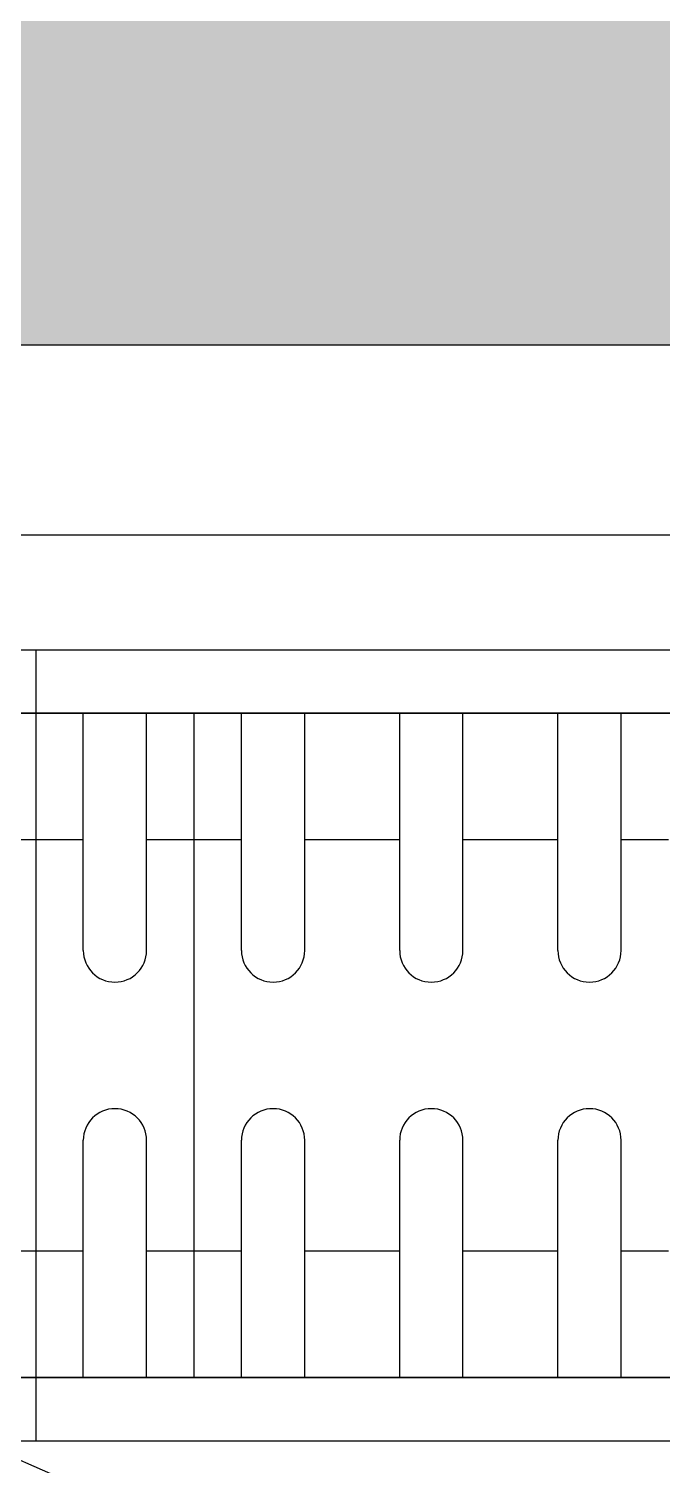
# Model space of a CAD drawing. Header units: inches. Extents: x 21 to 38546, y 13 to 15001.
# Drawn here: x 3951.77 to 3961.78, y 2539.38 to 2562.08 of the extents above; entities that cross this region are included whole.
import ezdxf

# ---------------------------------------------------------------- set-up
doc = ezdxf.new("R2010")
doc.units = ezdxf.units.IN
doc.header["$MEASUREMENT"] = 0
doc.layers.add('RAST-IST-RADYATÖR-DİNAMİK BLOK', color=83, linetype='Continuous')
for name, color, linetype, lineweight in [('Z_MİM_-KM-CERAMIC-09', 8, 'Continuous', 25), ('Z_MİM_-KM-PATTERN-00', 8, 'Continuous', 25), ('Z_MİM_-KM-PATTERN-STRC', 8, 'Continuous', 25), ('Z_MİM_-KM-STRC-CONCRETE', 8, 'Continuous', 25)]:
    doc.layers.add(name, color=color, linetype=linetype, lineweight=lineweight)

# ---------------------------------------------------------------- blocks, each defined once
blk = doc.blocks.new('-KM_Kolon_ZK')
at = {"layer": 'Z_MİM_-KM-PATTERN-STRC'}
blk.add_hatch(color=256, dxfattribs=at).paths.add_polyline_path([(605, 1600.001), (755, 1600.001), (755, 1575.001), (605, 1575.001)], flags=0)
at = {"layer": 'Z_MİM_-KM-STRC-CONCRETE'}
blk.add_lwpolyline([(605, 1600.001), (755, 1600.001), (755, 1575.001), (605, 1575.001)], close=True, dxfattribs=at)
blk = doc.blocks.new('IS_RADYATOR-PLAN-80')
at = {"layer": 'RAST-IST-RADYATÖR-DİNAMİK BLOK', "color": 7}
for p, q in [((70.75, 11.5), (70.75, 7.75)), ((71.75, 11.5), (71.75, 7.75)), ((73.25, 11.5), (73.25, 7.75)), ((74.25, 11.5), (74.25, 7.75)), ((75.75, 11.5), (75.75, 7.75)), ((76.75, 11.5), (76.75, 7.75)), ((70, 9.5), (70.75, 9.5)), ((71.75, 9.5), (72.5, 9.5)), ((72.5, 9.5), (73.25, 9.5)), ((74.25, 9.5), (75, 9.5)), ((75, 9.5), (75.75, 9.5)), ((76.75, 9.5), (77.5, 9.5)), ((70.75, 4.75), (70.75, 1)), ((71.75, 4.75), (71.75, 1)), ((73.25, 4.75), (73.25, 1)), ((74.25, 4.75), (74.25, 1)), ((75.75, 4.75), (75.75, 1)), ((76.75, 4.75), (76.75, 1)), ((70, 3), (70.75, 3)), ((71.75, 3), (72.5, 3)), ((72.5, 3), (73.25, 3)), ((74.25, 3), (75, 3)), ((75, 3), (75.75, 3)), ((76.75, 3), (77.5, 3))]:
    blk.add_line(p, q, dxfattribs=at)
at = {"layer": 'RAST-IST-RADYATÖR-DİNAMİK BLOK'}
for points in [[(0, 0), (80, 0), (80, 12.5), (0, 12.5)], [(2.5, 11.5), (77.5, 11.5), (77.5, 1), (2.5, 1)]]:
    blk.add_lwpolyline(points, dxfattribs=at)
at = {"layer": 'RAST-IST-RADYATÖR-DİNAMİK BLOK', "color": 7}
for centre, start, end in [((71.25, 7.75), 180, 0), ((73.75, 7.75), 180, 0), ((76.25, 7.75), 180, 0), ((71.25, 4.75), 0, 180), ((73.75, 4.75), 0, 180), ((76.25, 4.75), 0, 180)]:
    blk.add_arc(centre, 0.5, start, end, dxfattribs=at)
blk = doc.blocks.new('IS_RADYATOR-PLAN-90')
at = {"layer": 'RAST-IST-RADYATÖR-DİNAMİK BLOK', "color": 7}
for p, q in [((70.75, 11.5), (70.75, 7.75)), ((71.75, 11.5), (71.75, 7.75)), ((73.25, 11.5), (73.25, 7.75)), ((74.25, 11.5), (74.25, 7.75)), ((75.75, 11.5), (75.75, 7.75)), ((76.75, 11.5), (76.75, 7.75)), ((78.25, 11.5), (78.25, 7.75)), ((79.25, 11.5), (79.25, 7.75)), ((70, 9.5), (70.75, 9.5)), ((71.75, 9.5), (72.5, 9.5)), ((72.5, 9.5), (73.25, 9.5)), ((74.25, 9.5), (75, 9.5)), ((75, 9.5), (75.75, 9.5)), ((76.75, 9.5), (77.5, 9.5)), ((77.5, 9.5), (78.25, 9.5)), ((79.25, 9.5), (80, 9.5)), ((80, 9.5), (80.75, 9.5)), ((70.75, 4.75), (70.75, 1)), ((71.75, 4.75), (71.75, 1)), ((73.25, 4.75), (73.25, 1)), ((74.25, 4.75), (74.25, 1)), ((75.75, 4.75), (75.75, 1)), ((76.75, 4.75), (76.75, 1)), ((78.25, 4.75), (78.25, 1)), ((79.25, 4.75), (79.25, 1)), ((70, 3), (70.75, 3)), ((71.75, 3), (72.5, 3)), ((72.5, 3), (73.25, 3)), ((74.25, 3), (75, 3)), ((75, 3), (75.75, 3)), ((76.75, 3), (77.5, 3)), ((77.5, 3), (78.25, 3)), ((79.25, 3), (80, 3)), ((80, 3), (80.75, 3))]:
    blk.add_line(p, q, dxfattribs=at)
at = {"layer": 'RAST-IST-RADYATÖR-DİNAMİK BLOK'}
for points in [[(0, 0), (90, 0), (90, 12.5), (0, 12.5)], [(2.5, 11.5), (87.5, 11.5), (87.5, 1), (2.5, 1)]]:
    blk.add_lwpolyline(points, dxfattribs=at)
at = {"layer": 'RAST-IST-RADYATÖR-DİNAMİK BLOK', "color": 7}
for centre, start, end in [((71.25, 7.75), 180, 0), ((73.75, 7.75), 180, 0), ((76.25, 7.75), 180, 0), ((78.75, 7.75), 180, 0), ((71.25, 4.75), 0, 180), ((73.75, 4.75), 0, 180), ((76.25, 4.75), 0, 180), ((78.75, 4.75), 0, 180)]:
    blk.add_arc(centre, 0.5, start, end, dxfattribs=at)
blk = doc.blocks.new('IS_RADYATOR-PLAN-100')
at = {"layer": 'RAST-IST-RADYATÖR-DİNAMİK BLOK', "color": 7}
for p, q in [((70.75, 11.5), (70.75, 7.75)), ((71.75, 11.5), (71.75, 7.75)), ((73.25, 11.5), (73.25, 7.75)), ((74.25, 11.5), (74.25, 7.75)), ((75.75, 11.5), (75.75, 7.75)), ((76.75, 11.5), (76.75, 7.75)), ((78.25, 11.5), (78.25, 7.75)), ((79.25, 11.5), (79.25, 7.75)), ((70, 9.5), (70.75, 9.5)), ((71.75, 9.5), (72.5, 9.5)), ((72.5, 9.5), (73.25, 9.5)), ((74.25, 9.5), (75, 9.5)), ((75, 9.5), (75.75, 9.5)), ((76.75, 9.5), (77.5, 9.5)), ((77.5, 9.5), (78.25, 9.5)), ((79.25, 9.5), (80, 9.5)), ((80, 9.5), (80.75, 9.5)), ((70.75, 4.75), (70.75, 1)), ((71.75, 4.75), (71.75, 1)), ((73.25, 4.75), (73.25, 1)), ((74.25, 4.75), (74.25, 1)), ((75.75, 4.75), (75.75, 1)), ((76.75, 4.75), (76.75, 1)), ((78.25, 4.75), (78.25, 1)), ((79.25, 4.75), (79.25, 1)), ((70, 3), (70.75, 3)), ((71.75, 3), (72.5, 3)), ((72.5, 3), (73.25, 3)), ((74.25, 3), (75, 3)), ((75, 3), (75.75, 3)), ((76.75, 3), (77.5, 3)), ((77.5, 3), (78.25, 3)), ((79.25, 3), (80, 3)), ((80, 3), (80.75, 3))]:
    blk.add_line(p, q, dxfattribs=at)
at = {"layer": 'RAST-IST-RADYATÖR-DİNAMİK BLOK'}
for points in [[(0, 0), (100, 0), (100, 12.5), (0, 12.5)], [(2.5, 11.5), (97.5, 11.5), (97.5, 1), (2.5, 1)]]:
    blk.add_lwpolyline(points, dxfattribs=at)
at = {"layer": 'RAST-IST-RADYATÖR-DİNAMİK BLOK', "color": 7}
for centre, start, end in [((71.25, 7.75), 180, 0), ((73.75, 7.75), 180, 0), ((76.25, 7.75), 180, 0), ((78.75, 7.75), 180, 0), ((71.25, 4.75), 0, 180), ((73.75, 4.75), 0, 180), ((76.25, 4.75), 0, 180), ((78.75, 4.75), 0, 180)]:
    blk.add_arc(centre, 0.5, start, end, dxfattribs=at)
blk = doc.blocks.new('IS_RADYATOR-PLAN-110')
at = {"layer": 'RAST-IST-RADYATÖR-DİNAMİK BLOK', "color": 7}
for p, q in [((70.75, 11.5), (70.75, 7.75)), ((71.75, 11.5), (71.75, 7.75)), ((73.25, 11.5), (73.25, 7.75)), ((74.25, 11.5), (74.25, 7.75)), ((75.75, 11.5), (75.75, 7.75)), ((76.75, 11.5), (76.75, 7.75)), ((78.25, 11.5), (78.25, 7.75)), ((79.25, 11.5), (79.25, 7.75)), ((70, 9.5), (70.75, 9.5)), ((71.75, 9.5), (72.5, 9.5)), ((72.5, 9.5), (73.25, 9.5)), ((74.25, 9.5), (75, 9.5)), ((75, 9.5), (75.75, 9.5)), ((76.75, 9.5), (77.5, 9.5)), ((77.5, 9.5), (78.25, 9.5)), ((79.25, 9.5), (80, 9.5)), ((80, 9.5), (80.75, 9.5)), ((70.75, 4.75), (70.75, 1)), ((71.75, 4.75), (71.75, 1)), ((73.25, 4.75), (73.25, 1)), ((74.25, 4.75), (74.25, 1)), ((75.75, 4.75), (75.75, 1)), ((76.75, 4.75), (76.75, 1)), ((78.25, 4.75), (78.25, 1)), ((79.25, 4.75), (79.25, 1)), ((70, 3), (70.75, 3)), ((71.75, 3), (72.5, 3)), ((72.5, 3), (73.25, 3)), ((74.25, 3), (75, 3)), ((75, 3), (75.75, 3)), ((76.75, 3), (77.5, 3)), ((77.5, 3), (78.25, 3)), ((79.25, 3), (80, 3)), ((80, 3), (80.75, 3))]:
    blk.add_line(p, q, dxfattribs=at)
at = {"layer": 'RAST-IST-RADYATÖR-DİNAMİK BLOK'}
for points in [[(0, 0), (110, 0), (110, 12.5), (0, 12.5)], [(2.5, 11.5), (107.5, 11.5), (107.5, 1), (2.5, 1)]]:
    blk.add_lwpolyline(points, dxfattribs=at)
at = {"layer": 'RAST-IST-RADYATÖR-DİNAMİK BLOK', "color": 7}
for centre, start, end in [((71.25, 7.75), 180, 0), ((73.75, 7.75), 180, 0), ((76.25, 7.75), 180, 0), ((78.75, 7.75), 180, 0), ((71.25, 4.75), 0, 180), ((73.75, 4.75), 0, 180), ((76.25, 4.75), 0, 180), ((78.75, 4.75), 0, 180)]:
    blk.add_arc(centre, 0.5, start, end, dxfattribs=at)
blk = doc.blocks.new('IS_RADYATOR-PLAN-120')
at = {"layer": 'RAST-IST-RADYATÖR-DİNAMİK BLOK', "color": 7}
for p, q in [((70.75, 11.5), (70.75, 7.75)), ((71.75, 11.5), (71.75, 7.75)), ((73.25, 11.5), (73.25, 7.75)), ((74.25, 11.5), (74.25, 7.75)), ((75.75, 11.5), (75.75, 7.75)), ((76.75, 11.5), (76.75, 7.75)), ((78.25, 11.5), (78.25, 7.75)), ((79.25, 11.5), (79.25, 7.75)), ((70, 9.5), (70.75, 9.5)), ((71.75, 9.5), (72.5, 9.5)), ((72.5, 9.5), (73.25, 9.5)), ((74.25, 9.5), (75, 9.5)), ((75, 9.5), (75.75, 9.5)), ((76.75, 9.5), (77.5, 9.5)), ((77.5, 9.5), (78.25, 9.5)), ((79.25, 9.5), (80, 9.5)), ((80, 9.5), (80.75, 9.5)), ((70.75, 4.75), (70.75, 1)), ((71.75, 4.75), (71.75, 1)), ((73.25, 4.75), (73.25, 1)), ((74.25, 4.75), (74.25, 1)), ((75.75, 4.75), (75.75, 1)), ((76.75, 4.75), (76.75, 1)), ((78.25, 4.75), (78.25, 1)), ((79.25, 4.75), (79.25, 1)), ((70, 3), (70.75, 3)), ((71.75, 3), (72.5, 3)), ((72.5, 3), (73.25, 3)), ((74.25, 3), (75, 3)), ((75, 3), (75.75, 3)), ((76.75, 3), (77.5, 3)), ((77.5, 3), (78.25, 3)), ((79.25, 3), (80, 3)), ((80, 3), (80.75, 3))]:
    blk.add_line(p, q, dxfattribs=at)
at = {"layer": 'RAST-IST-RADYATÖR-DİNAMİK BLOK'}
for points in [[(0, 0), (120, 0), (120, 12.5), (0, 12.5)], [(2.5, 11.5), (117.5, 11.5), (117.5, 1), (2.5, 1)]]:
    blk.add_lwpolyline(points, dxfattribs=at)
at = {"layer": 'RAST-IST-RADYATÖR-DİNAMİK BLOK', "color": 7}
for centre, start, end in [((71.25, 7.75), 180, 0), ((73.75, 7.75), 180, 0), ((76.25, 7.75), 180, 0), ((78.75, 7.75), 180, 0), ((71.25, 4.75), 0, 180), ((73.75, 4.75), 0, 180), ((76.25, 4.75), 0, 180), ((78.75, 4.75), 0, 180)]:
    blk.add_arc(centre, 0.5, start, end, dxfattribs=at)
blk = doc.blocks.new('IS_RADYATOR-PLAN-130')
at = {"layer": 'RAST-IST-RADYATÖR-DİNAMİK BLOK', "color": 7}
for p, q in [((70.75, 11.5), (70.75, 7.75)), ((71.75, 11.5), (71.75, 7.75)), ((73.25, 11.5), (73.25, 7.75)), ((74.25, 11.5), (74.25, 7.75)), ((75.75, 11.5), (75.75, 7.75)), ((76.75, 11.5), (76.75, 7.75)), ((78.25, 11.5), (78.25, 7.75)), ((79.25, 11.5), (79.25, 7.75)), ((70, 9.5), (70.75, 9.5)), ((71.75, 9.5), (72.5, 9.5)), ((72.5, 9.5), (73.25, 9.5)), ((74.25, 9.5), (75, 9.5)), ((75, 9.5), (75.75, 9.5)), ((76.75, 9.5), (77.5, 9.5)), ((77.5, 9.5), (78.25, 9.5)), ((79.25, 9.5), (80, 9.5)), ((80, 9.5), (80.75, 9.5)), ((70.75, 4.75), (70.75, 1)), ((71.75, 4.75), (71.75, 1)), ((73.25, 4.75), (73.25, 1)), ((74.25, 4.75), (74.25, 1)), ((75.75, 4.75), (75.75, 1)), ((76.75, 4.75), (76.75, 1)), ((78.25, 4.75), (78.25, 1)), ((79.25, 4.75), (79.25, 1)), ((70, 3), (70.75, 3)), ((71.75, 3), (72.5, 3)), ((72.5, 3), (73.25, 3)), ((74.25, 3), (75, 3)), ((75, 3), (75.75, 3)), ((76.75, 3), (77.5, 3)), ((77.5, 3), (78.25, 3)), ((79.25, 3), (80, 3)), ((80, 3), (80.75, 3))]:
    blk.add_line(p, q, dxfattribs=at)
at = {"layer": 'RAST-IST-RADYATÖR-DİNAMİK BLOK'}
for points in [[(0, 0), (130, 0), (130, 12.5), (0, 12.5)], [(2.5, 11.5), (127.5, 11.5), (127.5, 1), (2.5, 1)]]:
    blk.add_lwpolyline(points, dxfattribs=at)
at = {"layer": 'RAST-IST-RADYATÖR-DİNAMİK BLOK', "color": 7}
for centre, start, end in [((71.25, 7.75), 180, 0), ((73.75, 7.75), 180, 0), ((76.25, 7.75), 180, 0), ((78.75, 7.75), 180, 0), ((71.25, 4.75), 0, 180), ((73.75, 4.75), 0, 180), ((76.25, 4.75), 0, 180), ((78.75, 4.75), 0, 180)]:
    blk.add_arc(centre, 0.5, start, end, dxfattribs=at)
blk = doc.blocks.new('IS_RADYATOR-PLAN-140')
at = {"layer": 'RAST-IST-RADYATÖR-DİNAMİK BLOK', "color": 7}
for p, q in [((70.75, 11.5), (70.75, 7.75)), ((71.75, 11.5), (71.75, 7.75)), ((73.25, 11.5), (73.25, 7.75)), ((74.25, 11.5), (74.25, 7.75)), ((75.75, 11.5), (75.75, 7.75)), ((76.75, 11.5), (76.75, 7.75)), ((78.25, 11.5), (78.25, 7.75)), ((79.25, 11.5), (79.25, 7.75)), ((70, 9.5), (70.75, 9.5)), ((71.75, 9.5), (72.5, 9.5)), ((72.5, 9.5), (73.25, 9.5)), ((74.25, 9.5), (75, 9.5)), ((75, 9.5), (75.75, 9.5)), ((76.75, 9.5), (77.5, 9.5)), ((77.5, 9.5), (78.25, 9.5)), ((79.25, 9.5), (80, 9.5)), ((80, 9.5), (80.75, 9.5)), ((70.75, 4.75), (70.75, 1)), ((71.75, 4.75), (71.75, 1)), ((73.25, 4.75), (73.25, 1)), ((74.25, 4.75), (74.25, 1)), ((75.75, 4.75), (75.75, 1)), ((76.75, 4.75), (76.75, 1)), ((78.25, 4.75), (78.25, 1)), ((79.25, 4.75), (79.25, 1)), ((70, 3), (70.75, 3)), ((71.75, 3), (72.5, 3)), ((72.5, 3), (73.25, 3)), ((74.25, 3), (75, 3)), ((75, 3), (75.75, 3)), ((76.75, 3), (77.5, 3)), ((77.5, 3), (78.25, 3)), ((79.25, 3), (80, 3)), ((80, 3), (80.75, 3))]:
    blk.add_line(p, q, dxfattribs=at)
at = {"layer": 'RAST-IST-RADYATÖR-DİNAMİK BLOK'}
for points in [[(0, 0), (140, 0), (140, 12.5), (0, 12.5)], [(2.5, 11.5), (137.5, 11.5), (137.5, 1), (2.5, 1)]]:
    blk.add_lwpolyline(points, dxfattribs=at)
at = {"layer": 'RAST-IST-RADYATÖR-DİNAMİK BLOK', "color": 7}
for centre, start, end in [((71.25, 7.75), 180, 0), ((73.75, 7.75), 180, 0), ((76.25, 7.75), 180, 0), ((78.75, 7.75), 180, 0), ((71.25, 4.75), 0, 180), ((73.75, 4.75), 0, 180), ((76.25, 4.75), 0, 180), ((78.75, 4.75), 0, 180)]:
    blk.add_arc(centre, 0.5, start, end, dxfattribs=at)
blk = doc.blocks.new('IS_RADYATOR-PLAN-150')
at = {"layer": 'RAST-IST-RADYATÖR-DİNAMİK BLOK', "color": 7}
for p, q in [((70.75, 11.5), (70.75, 7.75)), ((71.75, 11.5), (71.75, 7.75)), ((73.25, 11.5), (73.25, 7.75)), ((74.25, 11.5), (74.25, 7.75)), ((75.75, 11.5), (75.75, 7.75)), ((76.75, 11.5), (76.75, 7.75)), ((78.25, 11.5), (78.25, 7.75)), ((79.25, 11.5), (79.25, 7.75)), ((70, 9.5), (70.75, 9.5)), ((71.75, 9.5), (72.5, 9.5)), ((72.5, 9.5), (73.25, 9.5)), ((74.25, 9.5), (75, 9.5)), ((75, 9.5), (75.75, 9.5)), ((76.75, 9.5), (77.5, 9.5)), ((77.5, 9.5), (78.25, 9.5)), ((79.25, 9.5), (80, 9.5)), ((80, 9.5), (80.75, 9.5)), ((70.75, 4.75), (70.75, 1)), ((71.75, 4.75), (71.75, 1)), ((73.25, 4.75), (73.25, 1)), ((74.25, 4.75), (74.25, 1)), ((75.75, 4.75), (75.75, 1)), ((76.75, 4.75), (76.75, 1)), ((78.25, 4.75), (78.25, 1)), ((79.25, 4.75), (79.25, 1)), ((70, 3), (70.75, 3)), ((71.75, 3), (72.5, 3)), ((72.5, 3), (73.25, 3)), ((74.25, 3), (75, 3)), ((75, 3), (75.75, 3)), ((76.75, 3), (77.5, 3)), ((77.5, 3), (78.25, 3)), ((79.25, 3), (80, 3)), ((80, 3), (80.75, 3))]:
    blk.add_line(p, q, dxfattribs=at)
at = {"layer": 'RAST-IST-RADYATÖR-DİNAMİK BLOK'}
for points in [[(-5, 0), (145, 0), (145, 12.5), (-5, 12.5)], [(-2.5, 11.5), (142.5, 11.5), (142.5, 1), (-2.5, 1)]]:
    blk.add_lwpolyline(points, dxfattribs=at)
at = {"layer": 'RAST-IST-RADYATÖR-DİNAMİK BLOK', "color": 7}
for centre, start, end in [((71.25, 7.75), 180, 0), ((73.75, 7.75), 180, 0), ((76.25, 7.75), 180, 0), ((78.75, 7.75), 180, 0), ((71.25, 4.75), 0, 180), ((73.75, 4.75), 0, 180), ((76.25, 4.75), 0, 180), ((78.75, 4.75), 0, 180)]:
    blk.add_arc(centre, 0.5, start, end, dxfattribs=at)
blk = doc.blocks.new('IS_RADYATOR-PLAN-160')
at = {"layer": 'RAST-IST-RADYATÖR-DİNAMİK BLOK', "color": 7}
for p, q in [((70.75, 11.5), (70.75, 7.75)), ((71.75, 11.5), (71.75, 7.75)), ((73.25, 11.5), (73.25, 7.75)), ((74.25, 11.5), (74.25, 7.75)), ((75.75, 11.5), (75.75, 7.75)), ((76.75, 11.5), (76.75, 7.75)), ((78.25, 11.5), (78.25, 7.75)), ((79.25, 11.5), (79.25, 7.75)), ((70, 9.5), (70.75, 9.5)), ((71.75, 9.5), (72.5, 9.5)), ((72.5, 9.5), (73.25, 9.5)), ((74.25, 9.5), (75, 9.5)), ((75, 9.5), (75.75, 9.5)), ((76.75, 9.5), (77.5, 9.5)), ((77.5, 9.5), (78.25, 9.5)), ((79.25, 9.5), (80, 9.5)), ((80, 9.5), (80.75, 9.5)), ((70.75, 4.75), (70.75, 1)), ((71.75, 4.75), (71.75, 1)), ((73.25, 4.75), (73.25, 1)), ((74.25, 4.75), (74.25, 1)), ((75.75, 4.75), (75.75, 1)), ((76.75, 4.75), (76.75, 1)), ((78.25, 4.75), (78.25, 1)), ((79.25, 4.75), (79.25, 1)), ((70, 3), (70.75, 3)), ((71.75, 3), (72.5, 3)), ((72.5, 3), (73.25, 3)), ((74.25, 3), (75, 3)), ((75, 3), (75.75, 3)), ((76.75, 3), (77.5, 3)), ((77.5, 3), (78.25, 3)), ((79.25, 3), (80, 3)), ((80, 3), (80.75, 3))]:
    blk.add_line(p, q, dxfattribs=at)
at = {"layer": 'RAST-IST-RADYATÖR-DİNAMİK BLOK'}
for points in [[(-5, 0), (155, 0), (155, 12.5), (-5, 12.5)], [(-2.5, 11.5), (152.5, 11.5), (152.5, 1), (-2.5, 1)]]:
    blk.add_lwpolyline(points, dxfattribs=at)
at = {"layer": 'RAST-IST-RADYATÖR-DİNAMİK BLOK', "color": 7}
for centre, start, end in [((71.25, 7.75), 180, 0), ((73.75, 7.75), 180, 0), ((76.25, 7.75), 180, 0), ((78.75, 7.75), 180, 0), ((71.25, 4.75), 0, 180), ((73.75, 4.75), 0, 180), ((76.25, 4.75), 0, 180), ((78.75, 4.75), 0, 180)]:
    blk.add_arc(centre, 0.5, start, end, dxfattribs=at)
blk = doc.blocks.new('IS_RADYATOR-PLAN-170')
at = {"layer": 'RAST-IST-RADYATÖR-DİNAMİK BLOK', "color": 7}
for p, q in [((70.75, 11.5), (70.75, 7.75)), ((71.75, 11.5), (71.75, 7.75)), ((73.25, 11.5), (73.25, 7.75)), ((74.25, 11.5), (74.25, 7.75)), ((75.75, 11.5), (75.75, 7.75)), ((76.75, 11.5), (76.75, 7.75)), ((78.25, 11.5), (78.25, 7.75)), ((79.25, 11.5), (79.25, 7.75)), ((70, 9.5), (70.75, 9.5)), ((71.75, 9.5), (72.5, 9.5)), ((72.5, 9.5), (73.25, 9.5)), ((74.25, 9.5), (75, 9.5)), ((75, 9.5), (75.75, 9.5)), ((76.75, 9.5), (77.5, 9.5)), ((77.5, 9.5), (78.25, 9.5)), ((79.25, 9.5), (80, 9.5)), ((80, 9.5), (80.75, 9.5)), ((70.75, 4.75), (70.75, 1)), ((71.75, 4.75), (71.75, 1)), ((73.25, 4.75), (73.25, 1)), ((74.25, 4.75), (74.25, 1)), ((75.75, 4.75), (75.75, 1)), ((76.75, 4.75), (76.75, 1)), ((78.25, 4.75), (78.25, 1)), ((79.25, 4.75), (79.25, 1)), ((70, 3), (70.75, 3)), ((71.75, 3), (72.5, 3)), ((72.5, 3), (73.25, 3)), ((74.25, 3), (75, 3)), ((75, 3), (75.75, 3)), ((76.75, 3), (77.5, 3)), ((77.5, 3), (78.25, 3)), ((79.25, 3), (80, 3)), ((80, 3), (80.75, 3))]:
    blk.add_line(p, q, dxfattribs=at)
at = {"layer": 'RAST-IST-RADYATÖR-DİNAMİK BLOK'}
for points in [[(-5, 0), (165, 0), (165, 12.5), (-5, 12.5)], [(-2.5, 11.5), (162.5, 11.5), (162.5, 1), (-2.5, 1)]]:
    blk.add_lwpolyline(points, dxfattribs=at)
at = {"layer": 'RAST-IST-RADYATÖR-DİNAMİK BLOK', "color": 7}
for centre, start, end in [((71.25, 7.75), 180, 0), ((73.75, 7.75), 180, 0), ((76.25, 7.75), 180, 0), ((78.75, 7.75), 180, 0), ((71.25, 4.75), 0, 180), ((73.75, 4.75), 0, 180), ((76.25, 4.75), 0, 180), ((78.75, 4.75), 0, 180)]:
    blk.add_arc(centre, 0.5, start, end, dxfattribs=at)
blk = doc.blocks.new('IS_RADYATOR-PLAN-180')
at = {"layer": 'RAST-IST-RADYATÖR-DİNAMİK BLOK', "color": 7}
for p, q in [((70.75, 11.5), (70.75, 7.75)), ((71.75, 11.5), (71.75, 7.75)), ((73.25, 11.5), (73.25, 7.75)), ((74.25, 11.5), (74.25, 7.75)), ((75.75, 11.5), (75.75, 7.75)), ((76.75, 11.5), (76.75, 7.75)), ((78.25, 11.5), (78.25, 7.75)), ((79.25, 11.5), (79.25, 7.75)), ((70, 9.5), (70.75, 9.5)), ((71.75, 9.5), (72.5, 9.5)), ((72.5, 9.5), (73.25, 9.5)), ((74.25, 9.5), (75, 9.5)), ((75, 9.5), (75.75, 9.5)), ((76.75, 9.5), (77.5, 9.5)), ((77.5, 9.5), (78.25, 9.5)), ((79.25, 9.5), (80, 9.5)), ((80, 9.5), (80.75, 9.5)), ((70.75, 4.75), (70.75, 1)), ((71.75, 4.75), (71.75, 1)), ((73.25, 4.75), (73.25, 1)), ((74.25, 4.75), (74.25, 1)), ((75.75, 4.75), (75.75, 1)), ((76.75, 4.75), (76.75, 1)), ((78.25, 4.75), (78.25, 1)), ((79.25, 4.75), (79.25, 1)), ((70, 3), (70.75, 3)), ((71.75, 3), (72.5, 3)), ((72.5, 3), (73.25, 3)), ((74.25, 3), (75, 3)), ((75, 3), (75.75, 3)), ((76.75, 3), (77.5, 3)), ((77.5, 3), (78.25, 3)), ((79.25, 3), (80, 3)), ((80, 3), (80.75, 3))]:
    blk.add_line(p, q, dxfattribs=at)
at = {"layer": 'RAST-IST-RADYATÖR-DİNAMİK BLOK'}
for points in [[(-5, 0), (175, 0), (175, 12.5), (-5, 12.5)], [(-2.5, 11.5), (172.5, 11.5), (172.5, 1), (-2.5, 1)]]:
    blk.add_lwpolyline(points, dxfattribs=at)
at = {"layer": 'RAST-IST-RADYATÖR-DİNAMİK BLOK', "color": 7}
for centre, start, end in [((71.25, 7.75), 180, 0), ((73.75, 7.75), 180, 0), ((76.25, 7.75), 180, 0), ((78.75, 7.75), 180, 0), ((71.25, 4.75), 0, 180), ((73.75, 4.75), 0, 180), ((76.25, 4.75), 0, 180), ((78.75, 4.75), 0, 180)]:
    blk.add_arc(centre, 0.5, start, end, dxfattribs=at)
blk = doc.blocks.new('IS_RADYATOR-PLAN-190')
at = {"layer": 'RAST-IST-RADYATÖR-DİNAMİK BLOK', "color": 7}
for p, q in [((70.75, 11.5), (70.75, 7.75)), ((71.75, 11.5), (71.75, 7.75)), ((73.25, 11.5), (73.25, 7.75)), ((74.25, 11.5), (74.25, 7.75)), ((75.75, 11.5), (75.75, 7.75)), ((76.75, 11.5), (76.75, 7.75)), ((78.25, 11.5), (78.25, 7.75)), ((79.25, 11.5), (79.25, 7.75)), ((70, 9.5), (70.75, 9.5)), ((71.75, 9.5), (72.5, 9.5)), ((72.5, 9.5), (73.25, 9.5)), ((74.25, 9.5), (75, 9.5)), ((75, 9.5), (75.75, 9.5)), ((76.75, 9.5), (77.5, 9.5)), ((77.5, 9.5), (78.25, 9.5)), ((79.25, 9.5), (80, 9.5)), ((80, 9.5), (80.75, 9.5)), ((70.75, 4.75), (70.75, 1)), ((71.75, 4.75), (71.75, 1)), ((73.25, 4.75), (73.25, 1)), ((74.25, 4.75), (74.25, 1)), ((75.75, 4.75), (75.75, 1)), ((76.75, 4.75), (76.75, 1)), ((78.25, 4.75), (78.25, 1)), ((79.25, 4.75), (79.25, 1)), ((70, 3), (70.75, 3)), ((71.75, 3), (72.5, 3)), ((72.5, 3), (73.25, 3)), ((74.25, 3), (75, 3)), ((75, 3), (75.75, 3)), ((76.75, 3), (77.5, 3)), ((77.5, 3), (78.25, 3)), ((79.25, 3), (80, 3)), ((80, 3), (80.75, 3))]:
    blk.add_line(p, q, dxfattribs=at)
at = {"layer": 'RAST-IST-RADYATÖR-DİNAMİK BLOK'}
for points in [[(-5, 0), (185, 0), (185, 12.5), (-5, 12.5)], [(182.5, 11.5), (-2.5, 11.5), (-2.5, 1), (182.5, 1)]]:
    blk.add_lwpolyline(points, dxfattribs=at)
at = {"layer": 'RAST-IST-RADYATÖR-DİNAMİK BLOK', "color": 7}
for centre, start, end in [((71.25, 7.75), 180, 0), ((73.75, 7.75), 180, 0), ((76.25, 7.75), 180, 0), ((78.75, 7.75), 180, 0), ((71.25, 4.75), 0, 180), ((73.75, 4.75), 0, 180), ((76.25, 4.75), 0, 180), ((78.75, 4.75), 0, 180)]:
    blk.add_arc(centre, 0.5, start, end, dxfattribs=at)
blk = doc.blocks.new('IS_RADYATOR-PLAN-200')
at = {"layer": 'RAST-IST-RADYATÖR-DİNAMİK BLOK', "color": 7}
for p, q in [((75.75, 11.5), (75.75, 7.75)), ((76.75, 11.5), (76.75, 7.75)), ((78.25, 11.5), (78.25, 7.75)), ((79.25, 11.5), (79.25, 7.75)), ((80.75, 11.5), (80.75, 7.75)), ((81.75, 11.5), (81.75, 7.75)), ((83.25, 11.5), (83.25, 7.75)), ((84.25, 11.5), (84.25, 7.75)), ((75, 9.5), (75.75, 9.5)), ((76.75, 9.5), (77.5, 9.5)), ((77.5, 9.5), (78.25, 9.5)), ((79.25, 9.5), (80, 9.5)), ((80, 9.5), (80.75, 9.5)), ((81.75, 9.5), (82.5, 9.5)), ((82.5, 9.5), (83.25, 9.5)), ((84.25, 9.5), (85, 9.5)), ((85, 9.5), (85.75, 9.5)), ((75.75, 4.75), (75.75, 1)), ((76.75, 4.75), (76.75, 1)), ((78.25, 4.75), (78.25, 1)), ((79.25, 4.75), (79.25, 1)), ((80.75, 4.75), (80.75, 1)), ((81.75, 4.75), (81.75, 1)), ((83.25, 4.75), (83.25, 1)), ((84.25, 4.75), (84.25, 1)), ((75, 3), (75.75, 3)), ((76.75, 3), (77.5, 3)), ((77.5, 3), (78.25, 3)), ((79.25, 3), (80, 3)), ((80, 3), (80.75, 3)), ((81.75, 3), (82.5, 3)), ((82.5, 3), (83.25, 3)), ((84.25, 3), (85, 3)), ((85, 3), (85.75, 3))]:
    blk.add_line(p, q, dxfattribs=at)
at = {"layer": 'RAST-IST-RADYATÖR-DİNAMİK BLOK'}
for points in [[(0, 0), (200, 0), (200, 12.5), (0, 12.5)], [(2.5, 11.5), (197.5, 11.5), (197.5, 1), (2.5, 1)]]:
    blk.add_lwpolyline(points, dxfattribs=at)
at = {"layer": 'RAST-IST-RADYATÖR-DİNAMİK BLOK', "color": 7}
for centre, start, end in [((76.25, 7.75), 180, 0), ((78.75, 7.75), 180, 0), ((81.25, 7.75), 180, 0), ((83.75, 7.75), 180, 0), ((76.25, 4.75), 0, 180), ((78.75, 4.75), 0, 180), ((81.25, 4.75), 0, 180), ((83.75, 4.75), 0, 180)]:
    blk.add_arc(centre, 0.5, start, end, dxfattribs=at)
blk = doc.blocks.new('IS_U4735')
for name, p in [('IS_RADYATOR-PLAN-80', (0, 0)), ('IS_RADYATOR-PLAN-90', (0, 0)), ('IS_RADYATOR-PLAN-100', (0, 0)), ('IS_RADYATOR-PLAN-110', (0, 0)), ('IS_RADYATOR-PLAN-120', (0, 0)), ('IS_RADYATOR-PLAN-130', (0, 0)), ('IS_RADYATOR-PLAN-140', (0, 0)), ('IS_RADYATOR-PLAN-150', (0, 0)), ('IS_RADYATOR-PLAN-160', (0, 0)), ('IS_RADYATOR-PLAN-170', (0, 0)), ('IS_RADYATOR-PLAN-180', (0, 0)), ('IS_RADYATOR-PLAN-190', (0, 0)), ('IS_RADYATOR-PLAN-200', (-5, 0))]:
    blk.add_blockref(name, p)

msp = doc.modelspace()

# ---------------------------------------------------------------- linework, layer by layer
at = {"layer": 'Z_MİM_-KM-CERAMIC-09'}
msp.add_lwpolyline([(4663.759, 2559.084), (4663.759, 2399.084), (4678.759, 2399.084), (4678.759, 2235.084), (3978.758, 2235.084), (3978.758, 1890.083), (3843.757, 1890.083), (3843.757, 1880.083), (3359.758, 1880.083), (3359.758, 2559.084), (3933.758, 2559.084), (3933.758, 2554.084), (4089.758, 2554.084), (4089.758, 2559.084)], close=True, dxfattribs=at)
at = {"layer": 'Z_MİM_-KM-PATTERN-00'}
msp.add_lwpolyline([(3906.758, 2559.084), (4154.188, 2450.878)], dxfattribs=at)

# ---------------------------------------------------------------- block references
at = {"layer": 'RAST-IST-RADYATÖR-DİNAMİK BLOK', "rotation": 180}
msp.add_blockref('IS_U4735', (4031.884, 2552.264), dxfattribs=at)
at = {"layer": 'Z_MİM_-KM-STRC-CONCRETE'}
msp.add_blockref('-KM_Kolon_ZK', (3331.758, 982.083), dxfattribs=at)

doc.saveas('drawing.dxf')
